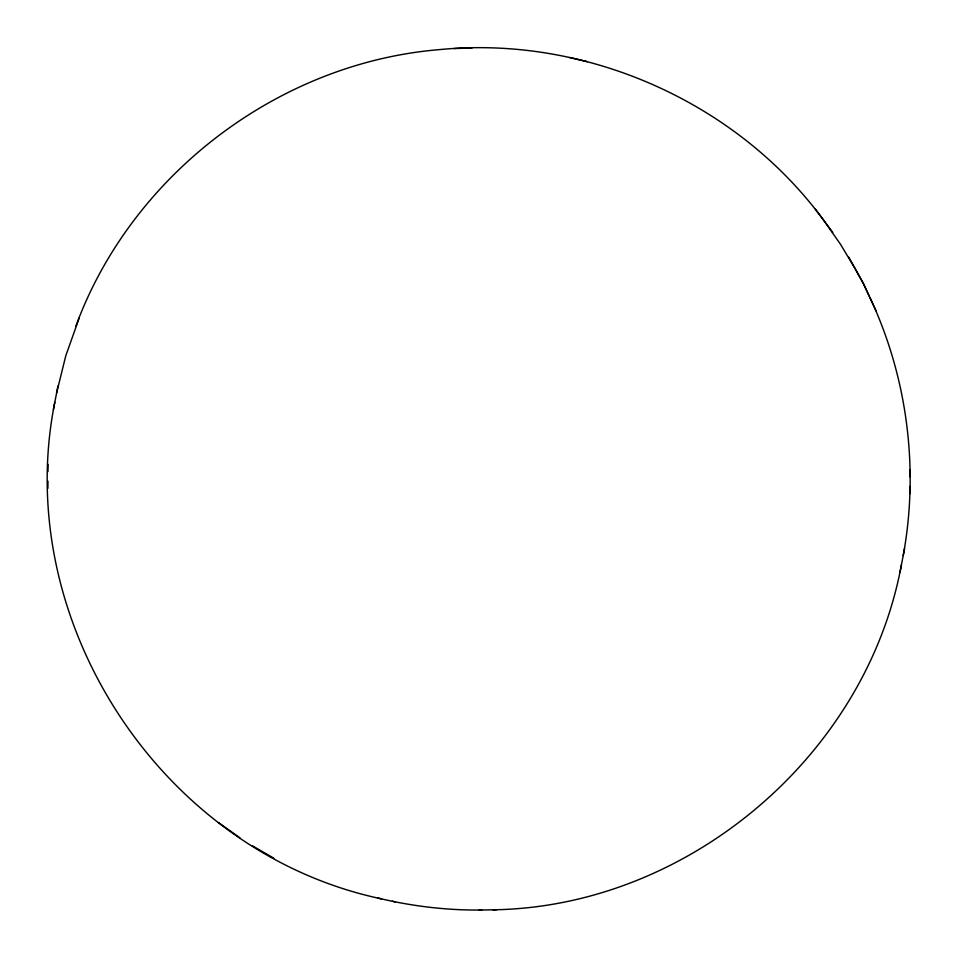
<?xml version="1.0" encoding="UTF-8"?>
<svg xmlns="http://www.w3.org/2000/svg" width="958" height="958" viewBox="0 0 958 958"><rect width="100%" height="100%" fill="white"/><g stroke="black" fill="none" stroke-linecap="round" stroke-linejoin="round"><path stroke-width="1.44" d="M381.547 898.879C162.285 852.56 10.849 621.922 54.774 402.42M903.226 555.544C919.165 468.893 907.394 377.32 869.936 297.579M47.984 471.587L48.044 464.379M47.9 488.352L47.96 481.179M909.956 493.574L910.016 486.377M910.04 476.773L910.1 469.6M56.606 392.996L65.767 355.837L79.31 317.709M492.939 909.813C687.257 907.01 866.032 756.054 901.394 564.969M53.432 409.497L57.947 385.942M900.053 572.01L904.568 548.467M75.766 326.427C131.318 174.799 278.515 62.881 439.399 49.624C585.697 35.111 736.87 101.799 823.856 220.484M472.019 47.948L454.032 48.571M377.979 898.077C411.916 906.196 446.835 910.459 481.754 910.016M479 910.088L496.591 909.717M587.194 61.647L569.663 57.528M392.469 901.25L395.163 901.861M252.337 845.782L273.844 858.212M218.46 822.551L239.895 837.795M824 220.747L840.525 244.338L855.722 269.653M815.354 209.155L832.777 232.435M856.212 270.647L863.29 283.376L876.031 310.751M848.812 257.223L863.29 283.376L869.265 296.262"/></g></svg>
